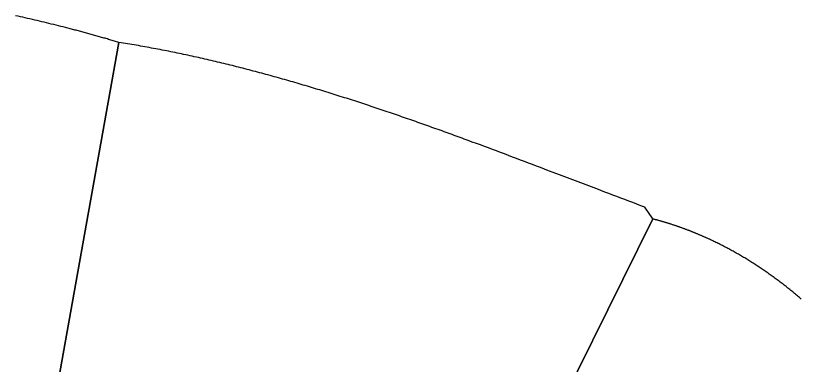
# Model space of a CAD drawing. Header units: millimetres. Extents: x 539514 to 908003, y -69769 to 203909.
# Drawn here: x 618112 to 676375, y 174373 to 200347 of the extents above; entities that cross this region are included whole.
import ezdxf

# ---------------------------------------------------------------- set-up
doc = ezdxf.new("R2010")
doc.units = ezdxf.units.MM
doc.layers.add('CLOSED_AREAS', color=7, linetype='Continuous')

msp = doc.modelspace()

# ---------------------------------------------------------------- linework, layer by layer
at = {"layer": 'CLOSED_AREAS'}
for points in [[(615286.309, 139774.664), (625779.749, 198363.034), (625694.436, 198388.526), (625609.079, 198413.948), (625523.675, 198439.301), (625438.227, 198464.583), (625352.732, 198489.796), (625267.193, 198514.94), (625181.608, 198540.013), (625095.979, 198565.018), (625010.304, 198589.953), (624924.584, 198614.819), (624838.819, 198639.615), (624753.01, 198664.343), (624667.156, 198689.001), (624581.257, 198713.59), (624495.314, 198738.11), (624409.326, 198762.562), (624323.294, 198786.945), (624237.217, 198811.259), (624151.096, 198835.504), (624064.932, 198859.681), (623978.723, 198883.789), (623892.47, 198907.829), (623806.173, 198931.801), (623719.833, 198955.704), (623633.448, 198979.539), (623547.021, 199003.306), (623460.549, 199027.005), (623374.034, 199050.636), (623287.476, 199074.199), (623200.874, 199097.695), (623114.23, 199121.122), (623027.542, 199144.482), (622940.811, 199167.774), (622854.037, 199190.999), (622767.22, 199214.156), (622680.36, 199237.246), (622593.458, 199260.268), (622506.513, 199283.223), (622419.525, 199306.111), (622332.495, 199328.932), (622245.423, 199351.686), (622158.308, 199374.373), (622071.151, 199396.993), (621983.952, 199419.547), (621896.711, 199442.033), (621809.428, 199464.453), (621634.736, 199509.093), (621459.877, 199553.468), (621284.852, 199597.577), (621109.662, 199641.422), (620934.306, 199685.002), (620758.787, 199728.32), (620583.103, 199771.374), (620407.257, 199814.166), (620231.249, 199856.697), (620055.079, 199898.966), (619878.748, 199940.975), (619702.256, 199982.724), (619525.605, 200024.214), (619348.796, 200065.445), (619171.828, 200106.418), (618994.702, 200147.133), (618817.419, 200187.591), (618639.98, 200227.793), (618462.386, 200267.739), (618284.636, 200307.43), (618106.732, 200346.866)], [(638605.063, 131030.132), (665421.631, 185246.235), (664838.662, 186120.688), (664540.191, 186232.451), (664241.795, 186344.394), (663943.468, 186456.506), (663645.208, 186568.776), (663347.008, 186681.195), (663048.867, 186793.752), (662750.778, 186906.436), (662452.737, 187019.238), (662154.741, 187132.148), (661856.785, 187245.154), (661558.865, 187358.246), (661260.977, 187471.415), (660665.278, 187697.94), (660069.653, 187924.646), (658878.493, 188378.272), (658282.889, 188605.026), (657687.223, 188831.631), (657389.356, 188944.852), (657091.461, 189058.005), (656793.533, 189171.079), (656495.569, 189284.065), (656197.563, 189396.951), (655899.512, 189509.728), (655601.412, 189622.385), (655303.257, 189734.912), (655005.045, 189847.299), (654706.77, 189959.534), (654408.429, 190071.609), (654110.016, 190183.513), (653811.528, 190295.235), (653512.961, 190406.765), (653214.31, 190518.092), (652915.571, 190629.207), (652616.739, 190740.099), (652317.811, 190850.758), (652018.782, 190961.174), (651719.648, 191071.335), (651420.404, 191181.233), (651270.74, 191236.079), (651121.047, 191290.855), (650971.324, 191345.561), (650821.572, 191400.193), (650671.789, 191454.752), (650521.974, 191509.236), (650372.128, 191563.644), (650222.25, 191617.974), (650072.34, 191672.225), (649922.396, 191726.396), (649772.418, 191780.485), (649622.406, 191834.491), (649472.359, 191888.414), (649322.277, 191942.251), (649172.158, 191996.001), (649022.004, 192049.663), (648871.812, 192103.236), (648721.583, 192156.719), (648571.316, 192210.11), (648421.01, 192263.407), (648270.666, 192316.61), (648120.281, 192369.718), (647969.857, 192422.728), (647819.391, 192475.641), (647668.885, 192528.453), (647518.337, 192581.165), (647367.746, 192633.775), (647217.112, 192686.281), (647066.436, 192738.682), (646915.715, 192790.978), (646764.95, 192843.166), (646614.139, 192895.246), (646463.284, 192947.215), (646312.382, 192999.074), (646161.434, 193050.82), (646010.438, 193102.452), (645859.395, 193153.97), (645708.304, 193205.371), (645557.164, 193256.654), (645405.975, 193307.819), (645254.736, 193358.863), (645103.446, 193409.786), (644952.106, 193460.586), (644800.714, 193511.262), (644649.271, 193561.812), (644497.775, 193612.236), (644346.226, 193662.532), (644194.623, 193712.699), (644042.967, 193762.735), (643891.256, 193812.64), (643739.49, 193862.411), (643587.668, 193912.048), (643435.789, 193961.55), (643283.855, 194010.914), (643131.863, 194060.14), (642979.813, 194109.227), (642827.704, 194158.173), (642675.537, 194206.976), (642523.311, 194255.637), (642371.024, 194304.152), (642218.677, 194352.522), (642066.269, 194400.744), (641913.8, 194448.818), (641761.269, 194496.742), (641608.674, 194544.515), (641456.017, 194592.135), (641303.296, 194639.602), (641150.511, 194686.913), (640997.661, 194734.069), (640844.746, 194781.067), (640691.765, 194827.905), (640538.718, 194874.584), (640385.604, 194921.101), (640232.422, 194967.456), (640079.173, 195013.647), (639925.855, 195059.672), (639772.467, 195105.53), (639619.011, 195151.221), (639465.484, 195196.742), (639311.887, 195242.093), (639158.219, 195287.273), (639004.479, 195332.279), (638850.666, 195377.111), (638696.781, 195421.767), (638542.823, 195466.246), (638388.791, 195510.547), (638234.684, 195554.669), (638080.503, 195598.61), (637926.246, 195642.368), (637771.913, 195685.944), (637617.504, 195729.334), (637463.018, 195772.539), (637308.454, 195815.556), (637153.812, 195858.385), (636999.091, 195901.024), (636844.292, 195943.472), (636689.412, 195985.728), (636534.452, 196027.79), (636379.412, 196069.657), (636224.29, 196111.328), (636069.087, 196152.801), (635913.801, 196194.075), (635758.432, 196235.149), (635602.98, 196276.022), (635447.444, 196316.692), (635291.823, 196357.158), (635136.117, 196397.419), (634980.326, 196437.473), (634824.449, 196477.319), (634668.485, 196516.956), (634512.433, 196556.383), (634356.294, 196595.598), (634200.067, 196634.6), (634043.751, 196673.387), (633887.346, 196711.959), (633730.851, 196750.314), (633574.266, 196788.451), (633417.589, 196826.369), (633260.822, 196864.065), (633103.962, 196901.54), (632947.009, 196938.791), (632789.964, 196975.818), (632632.825, 197012.618), (632475.592, 197049.192), (632318.265, 197085.537), (632160.842, 197121.652), (632003.323, 197157.536), (631845.708, 197193.188), (631687.997, 197228.606), (631530.188, 197263.79), (631372.281, 197298.736), (631214.276, 197333.446), (631056.172, 197367.917), (630897.968, 197402.147), (630739.665, 197436.136), (630581.261, 197469.883), (630422.756, 197503.385), (630264.149, 197536.642), (630105.44, 197569.653), (629946.629, 197602.416), (629787.714, 197634.929), (629628.696, 197667.193), (629469.573, 197699.204), (629310.346, 197730.963), (629151.013, 197762.467), (628991.574, 197793.716), (628832.029, 197824.708), (628672.377, 197855.441), (628512.618, 197885.916), (628352.751, 197916.129), (628192.775, 197946.081), (628032.69, 197975.769), (627872.495, 198005.193), (627712.19, 198034.35), (627551.775, 198063.241), (627391.248, 198091.863), (627230.61, 198120.215), (627069.859, 198148.296), (626908.996, 198176.105), (626748.019, 198203.641), (626586.929, 198230.901), (626425.723, 198257.885), (626264.403, 198284.592), (626102.968, 198311.02), (625941.417, 198337.168), (625779.749, 198363.034), (615286.309, 139774.664)], [(676441.518, 179290.382), (676372.383, 179350.422), (676303.067, 179410.248), (676233.571, 179469.86), (676163.898, 179529.256), (676094.047, 179588.436), (676024.02, 179647.398), (675953.818, 179706.143), (675883.442, 179764.669), (675812.894, 179822.974), (675742.174, 179881.059), (675671.284, 179938.922), (675600.224, 179996.563), (675528.995, 180053.981), (675457.6, 180111.174), (675386.039, 180168.142), (675314.313, 180224.884), (675242.422, 180281.399), (675170.37, 180337.687), (675098.155, 180393.746), (675025.781, 180449.575), (674953.246, 180505.174), (674880.554, 180560.542), (674807.705, 180615.678), (674734.699, 180670.581), (674661.539, 180725.249), (674588.225, 180779.684), (674514.758, 180833.882), (674441.14, 180887.844), (674367.371, 180941.569), (674293.453, 180995.055), (674219.387, 181048.302), (674145.173, 181101.31), (674070.814, 181154.076), (673996.31, 181206.601), (673921.662, 181258.883), (673846.872, 181310.921), (673771.94, 181362.716), (673696.868, 181414.265), (673621.656, 181465.567), (673546.306, 181516.623), (673470.82, 181567.431), (673395.197, 181617.991), (673319.44, 181668.3), (673243.548, 181718.359), (673167.525, 181768.167), (673091.37, 181817.723), (673015.084, 181867.025), (672938.669, 181916.073), (672862.126, 181964.867), (672785.457, 182013.405), (672708.661, 182061.686), (672631.74, 182109.71), (672554.696, 182157.475), (672477.529, 182204.981), (672400.241, 182252.227), (672322.833, 182299.212), (672245.305, 182345.935), (672167.66, 182392.395), (672089.897, 182438.592), (672012.019, 182484.524), (671934.025, 182530.191), (671855.918, 182575.592), (671777.699, 182620.725), (671699.368, 182665.591), (671620.928, 182710.187), (671542.377, 182754.514), (671463.719, 182798.571), (671384.954, 182842.355), (671306.083, 182885.868), (671227.108, 182929.107), (671148.029, 182972.072), (671068.847, 183014.762), (670989.564, 183057.176), (670910.181, 183099.313), (670830.699, 183141.173), (670751.118, 183182.754), (670671.441, 183224.056), (670591.668, 183265.078), (670511.801, 183305.819), (670431.84, 183346.277), (670351.786, 183386.453), (670271.641, 183426.345), (670191.406, 183465.952), (670111.082, 183505.274), (670030.67, 183544.309), (669950.171, 183583.057), (669869.587, 183621.517), (669788.918, 183659.688), (669708.165, 183697.57), (669627.33, 183735.16), (669546.413, 183772.459), (669465.417, 183809.465), (669424.889, 183827.858), (669384.341, 183846.178), (669343.774, 183864.424), (669303.188, 183882.597), (669262.582, 183900.695), (669221.958, 183918.72), (669181.314, 183936.671), (669140.652, 183954.548), (669099.971, 183972.35), (669059.271, 183990.078), (669018.553, 184007.732), (668977.817, 184025.311), (668937.063, 184042.816), (668896.291, 184060.246), (668855.501, 184077.6), (668814.693, 184094.88), (668773.868, 184112.085), (668733.025, 184129.215), (668692.166, 184146.269), (668651.289, 184163.248), (668610.395, 184180.151), (668569.484, 184196.979), (668528.557, 184213.731), (668487.613, 184230.407), (668446.653, 184247.007), (668405.676, 184263.531), (668364.683, 184279.979), (668323.674, 184296.35), (668282.65, 184312.646), (668241.609, 184328.864), (668200.554, 184345.006), (668159.482, 184361.071), (668118.396, 184377.06), (668077.294, 184392.971), (668036.177, 184408.806), (667995.045, 184424.563), (667953.899, 184440.243), (667912.738, 184455.846), (667871.562, 184471.371), (667830.373, 184486.818), (667789.169, 184502.188), (667747.951, 184517.48), (667706.719, 184532.694), (667665.473, 184547.829), (667624.214, 184562.887), (667582.941, 184577.867), (667541.655, 184592.768), (667500.355, 184607.59), (667459.043, 184622.334), (667417.717, 184637), (667376.379, 184651.586), (667335.028, 184666.094), (667293.665, 184680.522), (667252.29, 184694.872), (667210.902, 184709.142), (667169.502, 184723.333), (667128.09, 184737.444), (667086.666, 184751.476), (667045.23, 184765.428), (667003.784, 184779.3), (666962.325, 184793.093), (666920.856, 184806.805), (666879.375, 184820.437), (666837.883, 184833.989), (666796.381, 184847.461), (666754.867, 184860.852), (666713.344, 184874.163), (666671.809, 184887.392), (666630.265, 184900.542), (666588.71, 184913.61), (666547.146, 184926.597), (666505.571, 184939.503), (666463.987, 184952.328), (666422.393, 184965.072), (666380.79, 184977.734), (666339.177, 184990.315), (666297.556, 185002.814), (666255.925, 185015.231), (666214.285, 185027.566), (666172.637, 185039.819), (666130.98, 185051.991), (666089.315, 185064.08), (666047.641, 185076.086), (666005.959, 185088.011), (665964.269, 185099.852), (665922.571, 185111.612), (665880.866, 185123.288), (665839.152, 185134.881), (665797.432, 185146.392), (665755.703, 185157.819), (665713.968, 185169.164), (665672.226, 185180.425), (665630.476, 185191.602), (665588.72, 185202.696), (665546.957, 185213.707), (665505.188, 185224.633), (665463.412, 185235.476), (665421.631, 185246.235), (638605.063, 131030.132)]]:
    msp.add_lwpolyline(points, dxfattribs=at)

doc.saveas('drawing.dxf')
